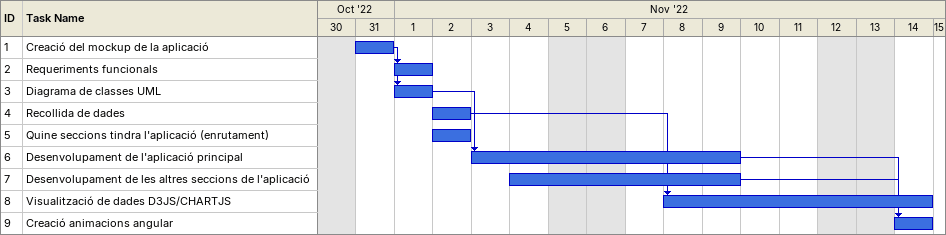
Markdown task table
| ID | Task | Start | Finish | Predecessors |
|---|---|---|---|---|
| 1 | Creació del mockup de la aplicació | 2022-10-31 | 2022-10-31 |  |
| 2 | Requeriments funcionals | 2022-11-01 | 2022-11-01 | 1 |
| 3 | Diagrama de classes UML | 2022-11-01 | 2022-11-01 | 1 |
| 4 | Recollida de dades | 2022-11-02 | 2022-11-02 |  |
| 5 | Quine seccions tindra l'aplicació (enrutament) | 2022-11-02 | 2022-11-02 |  |
| 6 | Desenvolupament de l'aplicació principal | 2022-11-03 | 2022-11-09 | 3, 4 |
| 7 | Desenvolupament de les altres seccions de l'aplicació | 2022-11-04 | 2022-11-09 |  |
| 8 | Visualització de dades D3JS/CHARTJS | 2022-11-08 | 2022-11-14 | 4 |
| 9 | Creació animacions angular | 2022-11-14 | 2022-11-14 | 6, 7 |
